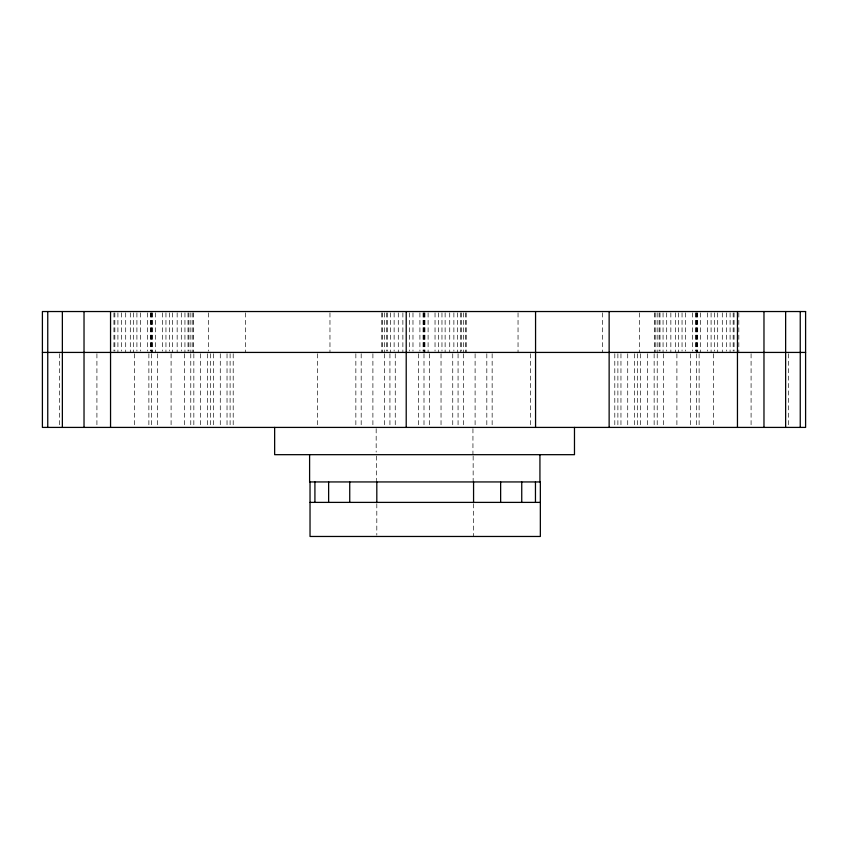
<?xml version="1.0" encoding="UTF-8"?>
<svg xmlns="http://www.w3.org/2000/svg" width="848" height="848" viewBox="0 0 848 848"><rect width="100%" height="100%" fill="white"/><g stroke="black" fill="none" stroke-linecap="round" stroke-linejoin="round"><path stroke-width="0.64" stroke-dasharray="4.24 3.18" d="M788.566 353.743L788.566 426.088M751.084 353.743L751.084 426.088M738.82 312.859L738.82 352.429M734.05 312.859L734.05 351.114M733.17 312.859L733.17 351.114M730.096 312.859L730.086 352.429M726.45 312.859L726.439 351.114M722.295 312.859L722.295 352.429M717.694 312.859L717.694 352.429M714.535 312.859L714.535 351.114M713.603 353.743L713.603 426.088M711.09 312.859L711.09 352.429M707.603 312.859L707.603 351.114M700.671 312.859L700.671 352.429M699.123 353.743L699.123 426.088M697.522 312.859L697.522 352.429M697.045 312.859L697.045 352.429M696.568 312.859L696.579 352.429M696.568 353.743L696.568 426.088M696.113 312.859L696.113 351.114M695.636 312.859L695.636 351.114M692.487 312.859L692.487 351.114M690.42 353.743L690.42 426.088M685.544 312.859L685.544 351.114M682.046 312.859L682.046 351.114M678.601 312.859L678.601 352.429M676.895 353.743L676.895 426.088M675.453 312.859L675.453 352.429M670.853 312.859L670.853 352.429M666.698 312.859L666.708 351.114M663.369 353.743L663.369 426.088M663.062 312.859L663.062 352.429M659.977 312.859L659.988 351.114M659.097 312.859L659.108 351.114M657.158 312.859L657.158 352.429M657.221 353.743L657.221 426.088M655.207 312.859L655.207 352.429M654.327 312.859L654.327 352.429M654.147 353.743L654.147 426.088M647.395 353.743L647.395 426.088M640.632 353.743L640.632 426.088M639.498 312.859L639.498 352.429M637.558 353.743L637.558 426.088M634.484 353.743L634.484 426.088M627.721 353.743L627.721 426.088M620.959 353.743L620.959 426.088M617.885 353.743L617.885 426.088M614.8 353.743L614.8 426.088M602.536 312.859L602.536 352.429M530.477 353.743L530.477 427.413M518.043 312.859L518.043 352.429M492.147 353.743L492.147 427.413M486.816 353.743L486.816 426.088M475.103 353.743L475.103 426.088M473.566 503.691L473.566 536.466M473.152 455.97L473.152 481.94M472.94 428.706L472.94 454.676M466.241 312.859L466.252 352.429M465.361 312.859L465.361 352.429M463.421 312.859L463.421 352.429M463.4 353.743L463.4 426.088M461.482 312.859L461.482 351.114M460.591 312.859L460.602 352.429M458.068 353.743L458.068 426.088M457.517 312.859L457.517 352.429M453.881 312.859L453.871 351.114M452.747 353.743L452.747 426.088M449.726 312.859L449.726 352.429M445.126 312.859L445.126 352.429M441.967 312.859L441.967 351.114M441.034 353.743L441.034 426.088M438.522 312.859L438.522 352.429M435.035 312.859L435.035 351.114M429.321 353.743L429.321 426.088M428.102 312.859L428.102 352.429M424.943 312.859L424.943 352.429M424.477 312.859L424.477 352.429M424 312.859L424.011 352.429M424 353.743L424 426.088M423.534 312.859L423.534 351.114M423.067 312.859L423.067 351.114M419.908 312.859L419.908 351.114M418.679 353.743L418.679 426.088M412.976 312.859L412.976 351.114M409.478 312.859L409.478 351.114M402.874 312.859L402.874 352.429M398.284 312.859L398.284 352.429M395.253 353.743L395.253 426.088M394.129 312.859L394.129 351.114M390.493 312.859L390.493 352.429M389.932 353.743L389.932 426.088M387.409 312.859L387.419 351.114M386.529 312.859L386.529 351.114M384.589 312.859L384.579 352.429M384.6 353.743L384.6 426.088M382.639 312.859L382.639 352.429M381.759 312.859L381.759 352.429M376.809 503.691L376.809 535.152M376.385 455.97L376.385 480.636M376.173 428.706L376.173 452.079M372.897 353.743L372.897 426.088M361.184 353.743L361.184 427.413M355.853 353.743L355.853 427.413M329.967 312.859L329.967 352.429M317.523 353.743L317.523 426.088M245.475 312.859L245.475 352.429M233.2 353.743L233.2 426.088M230.105 353.743L230.105 426.088M227.031 353.743L227.031 426.088M220.279 353.743L220.279 426.088M213.516 353.743L213.516 426.088M210.442 353.743L210.442 426.088M208.502 312.859L208.502 351.114M207.368 353.743L207.368 426.088M200.605 353.743L200.605 426.088M193.842 353.743L193.842 426.088M193.683 312.859L193.673 352.429M192.793 312.859L192.793 352.429M190.853 312.859L190.853 352.429M190.768 353.743L190.768 426.088M188.903 312.859L188.913 351.114M188.023 312.859L188.033 351.114M184.949 312.859L184.938 352.429M184.62 353.743L184.62 426.088M181.302 312.859L181.302 351.114M177.158 312.859L177.158 352.429M172.547 312.859L172.547 352.429M171.095 353.743L171.095 426.088M169.399 312.859L169.399 351.114M165.954 312.859L165.954 352.429M162.466 312.859L162.466 351.114M157.569 353.743L157.569 426.088M155.523 312.859L155.523 352.429M152.375 312.859L152.375 352.429M151.909 312.859L151.909 352.429M151.432 312.859L151.432 352.429M151.421 353.743L151.421 426.088M150.965 312.859L150.965 351.114M150.499 312.859L150.499 351.114M148.877 353.743L148.877 426.088M147.34 312.859L147.34 351.114M140.397 312.859L140.397 351.114M136.91 312.859L136.91 351.114M134.387 353.743L134.387 426.088M133.465 312.859L133.465 352.429M130.306 312.859L130.306 352.429M125.705 312.859L125.705 352.429M121.561 312.859L121.561 351.114M117.914 312.859L117.914 352.429M114.84 312.859L114.84 351.114M113.961 312.859L113.95 351.114M96.916 353.743L96.916 426.088M59.434 353.743L59.434 426.088"/><path stroke-width="1.27" d="M42.4 352.429L805.6 352.429M310.029 502.387L540.346 502.387M800.247 311.534L800.247 427.413M785.64 311.534L785.64 427.413M763.974 311.534L763.974 427.413M737.453 311.534L737.453 427.413M609.14 311.534L609.14 427.413M574.478 427.413L574.478 454.676L274.646 454.676L274.646 427.413M539.932 454.676L539.932 481.94M535.565 311.534L535.565 427.413M535.459 481.94L535.459 502.387M521.743 481.94L521.743 502.387M500.638 481.94L500.638 502.387M473.566 481.94L473.566 502.387M406.213 311.534L406.213 427.413M376.809 481.94L376.809 502.387M349.736 481.94L349.736 502.387M328.632 481.94L328.632 502.387M314.915 481.94L314.915 502.387M310.029 481.94L310.029 536.466L540.346 536.466L540.346 481.94L309.605 481.94L309.605 454.676M110.547 311.534L110.547 427.413M84.026 311.534L84.026 427.413M62.36 311.534L62.36 427.413M47.753 311.534L47.753 427.413M805.6 311.534L42.4 311.534L42.4 427.413L805.6 427.413L805.6 311.534"/></g></svg>
